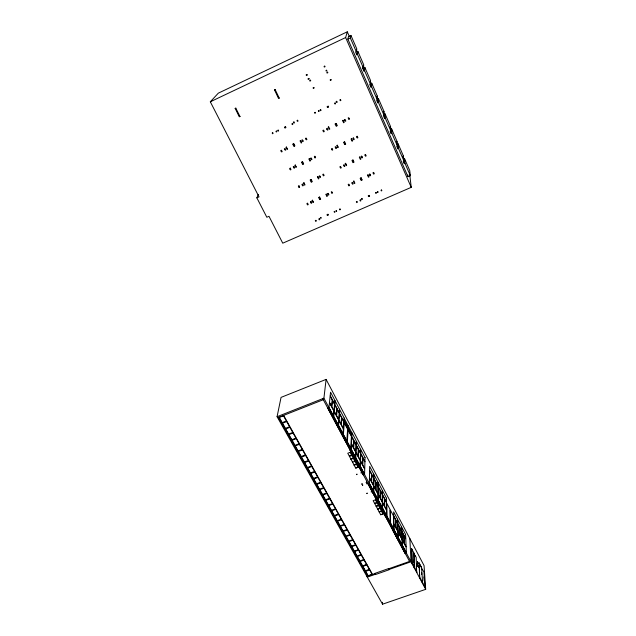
<?xml version="1.0" encoding="UTF-8"?>
<svg xmlns="http://www.w3.org/2000/svg" width="636" height="636" viewBox="0 0 636 636"><rect width="100%" height="100%" fill="white"/><g stroke="black" fill="none" stroke-linecap="round" stroke-linejoin="round"><path stroke-width="0.95" d="M377.935 499.451L377.943 494.029L373.857 486.317L373.801 491.692L377.935 499.451L376.584 499.944L372.45 492.192L373.801 491.692M378.205 499.968L378.221 494.546L382.276 502.178L382.3 507.655L380.956 508.148L376.862 500.46L378.205 499.968L382.3 507.655M378.428 102.444L378.452 98.652L377.776 98.962L377.744 102.762L378.428 102.444L384.088 115.442L383.405 115.744L384.526 118.312L385.209 118.002L385.09 113.916L384.422 114.218L384.526 118.312M373.523 491.167L373.578 485.801L369.452 478.018L369.357 483.336L373.523 491.167L372.171 491.668L367.998 483.845L369.357 483.336M377.744 102.762L376.607 100.162L377.291 99.844L377.339 96.108L371.718 83.181L371.042 83.491L370.86 86.981L371.551 86.663L371.718 83.181M366.885 564.768L362.965 566.438L365.446 570.842L369.349 569.18M369.619 569.943L365.708 571.319L368.172 575.707L372.068 574.332L369.619 569.665M364.134 559.847L360.207 561.524L362.695 565.953L366.614 564.283M361.375 554.902L357.432 556.58L359.936 561.039L363.864 559.362M364.579 474.377L364.722 469.114L360.517 461.187L360.334 466.395L364.579 474.377L363.22 474.885L358.974 466.911L360.334 466.395M358.593 549.925L354.642 551.611L357.162 556.095L361.097 554.409M360.048 465.862L360.238 460.655L355.993 452.657L355.763 457.809L360.048 465.862L358.68 466.371L354.395 458.325L355.763 457.809M355.476 457.268L355.707 452.117L351.422 444.047L351.151 449.135L355.476 457.268L354.101 457.785L349.776 449.66M351.636 432.329L351.446 435.763L344.267 422.169L344.505 418.806L351.636 432.329L350.301 432.846M352.018 432.933L351.819 436.598L356.041 444.588L356.208 440.875L352.018 432.933L350.682 433.442M370.86 86.981L369.707 84.35L370.398 84.032L370.589 80.589L364.881 67.48L364.205 67.798L363.879 70.978L364.571 70.66L364.881 67.48M343.838 423.02L343.957 421.231L349.283 431.311L348.87 431.47M363.879 70.978L362.711 68.306L363.402 67.98L363.744 64.856L357.957 51.564L357.273 51.882L356.796 54.744L357.488 54.418L357.957 51.564M362.711 68.306L362.886 66.74M425.691 589.341L323.915 398.184L326.101 379.39L281.056 397.381L277.073 416.699L382.546 604.2L425.691 589.341L424.053 565.587L326.101 379.39M356.796 54.744L355.611 52.033L356.303 51.699L356.796 48.9L350.929 35.417L348.528 36.554L347.852 39.106L408.002 176.681L410.339 175.655L409.727 170.52L404.472 158.459L403.82 158.746L404.321 163.667L404.989 163.373L404.472 158.459M356.303 51.699L350.309 37.937L350.929 35.417M411.238 187.342L345.634 37.548L347.288 31.8L218.315 93.166L210.309 101.784L259.027 196.874L256.857 197.844L266.826 217.25L268.98 216.296L282.75 243.183L411.238 187.342L409.791 175.123M256.857 197.844L258.367 194.409M274.529 89.907L278.536 98.453L279.291 98.031M274.474 89.994L275.237 89.573M235.193 108.406L239.295 116.825L240.058 116.396M235.113 108.51L235.884 108.08M210.309 101.784L345.634 37.548M347.852 39.106L350.309 37.937M377.339 96.108L376.671 96.41L377.776 98.962M344.672 120.411L345.396 120.085L345.825 121.015L345.189 121.309L344.37 119.743L344.911 119.496L345.213 120.164M348.472 118.678L349.132 118.376L349.506 119.202L348.846 119.504L348.17 117.97L348.727 117.716L349.045 118.415M305.892 139.006L306.536 138.712L306.926 139.523L306.274 139.817L305.574 138.314L306.131 138.068L306.457 138.751M323.883 130.929L323.231 131.231L322.85 130.412L323.501 130.118L324.193 131.628L323.637 131.883L323.319 131.191M327.643 129.219L326.928 129.545L326.499 128.615L327.127 128.329L327.953 129.879L327.421 130.126L327.111 129.458M281.804 151.018L281.16 151.312L280.77 150.509L281.414 150.215L282.122 151.702L281.581 151.948L281.247 151.273M285.492 149.341L284.785 149.659L284.34 148.752L284.96 148.466L285.803 149.985L285.286 150.223L284.968 149.579M383.333 111.705L383.993 111.403L378.452 98.652M353.179 138.871L353.807 138.584M357.519 136.915L356.86 137.209L357.233 138.02L357.885 137.726L357.209 136.223L356.653 136.478L356.963 137.161M310.94 158.817L311.56 158.531L311.99 159.437L311.37 159.716L310.63 158.165L311.155 157.935L311.465 158.579M315.202 156.893L314.558 157.187L314.939 157.982L315.583 157.688L314.884 156.218L314.335 156.464L314.653 157.14M331.873 149.5L332.517 149.206L332.143 148.403L331.491 148.697L332.191 150.183L332.739 149.929L332.421 149.253M336.166 147.56L335.546 147.846L335.116 146.932L335.744 146.654L336.476 148.212L335.943 148.45L335.641 147.798M290.064 169.232L290.7 168.945M293.665 167.61L294.285 167.332M389.9 126.787L390.56 126.484L385.09 113.916M391.641 128.965L391.895 133.337L391.22 133.639L390.981 129.267L391.641 128.965L397.039 141.367L397.397 145.97L396.729 146.272L397.81 148.76L398.486 148.466L398.104 143.816L397.444 144.11L397.81 148.76M390.56 126.484L390.79 130.809L390.114 131.119L391.22 133.639M361.455 157.06L362.083 156.782M365.764 155.136L365.112 155.423L365.477 156.225L366.129 155.931L365.462 154.453L364.905 154.707L365.215 155.383M397.039 141.367L396.379 141.661L397.444 144.11M319.487 176.657L320.107 176.379L320.528 177.269L319.908 177.539L319.185 176.021L319.701 175.79L320.011 176.426M323.724 174.765L323.08 175.051L323.454 175.838L324.098 175.552L323.406 174.105L322.857 174.344L323.175 175.011M340.276 167.506L340.928 167.22L340.554 166.425L339.91 166.719L340.594 168.174L341.142 167.928L340.824 167.26M344.553 165.599L343.925 165.877L343.512 164.986L344.14 164.708L344.847 166.242L344.322 166.473L344.028 165.837M298.737 186.897L299.373 186.618M302.323 185.299L302.927 185.028M398.104 143.816L403.423 156.043L402.771 156.337L403.82 158.746M369.588 174.94L370.216 174.669M373.873 173.048L373.229 173.342L373.578 174.121L374.23 173.835L373.57 172.388L373.022 172.626L373.324 173.294M327.89 194.203L328.502 193.932L328.923 194.807L328.311 195.077L327.596 193.583L328.112 193.352L328.407 193.98M332.095 192.35L331.459 192.629L331.825 193.4L332.461 193.121L331.785 191.698L331.245 191.937L331.555 192.589M348.552 185.211L349.188 184.925L348.83 184.154L348.186 184.432L348.854 185.871L349.403 185.625L349.092 184.973M352.797 183.335L352.177 183.613L351.764 182.731L352.384 182.46L353.083 183.963L352.567 184.194L352.272 183.566M403.423 156.043L403.916 160.916L403.248 161.21L404.321 163.667M307.268 204.275L307.904 203.997M310.829 202.701L311.433 202.439M277.073 416.707L323.915 398.184M323.287 399.718L278.409 417.455L367.624 576.184M327.604 407.811L363.569 475.259M346.747 426.112L348.083 425.595M349.363 456.171L351.684 455.289L349.41 456.258M350.961 459.152L353.274 458.27L351.008 459.24M352.551 462.118L354.912 461.331M354.133 465.083L356.446 464.208M354.18 465.17L356.494 464.296M355.715 468.032L358.02 467.166M368.061 483.694L405.402 553.725M374.66 503.426L376.933 502.591M374.707 503.513L376.981 502.678M376.178 506.256L378.452 505.421M376.226 506.343L378.492 505.509M377.689 509.078L379.954 508.251M377.736 509.166L380.002 508.331M382.57 508.172L381.234 508.657L385.289 516.273L386.632 515.788L386.561 510.263L382.546 502.694L382.57 508.172L386.632 515.788M379.191 511.893L381.457 511.066M379.239 511.972L381.505 511.145M380.694 514.691L382.959 513.872M394.082 529.78L392.754 530.257L396.713 537.69L398.033 537.213L397.866 531.561L393.946 524.167L394.082 529.78L398.033 537.213M398.303 537.714L396.975 538.183L400.903 545.553L402.222 545.084L402.016 539.376L398.128 532.054L398.303 537.714L402.222 545.084M402.485 545.577L401.165 546.046L405.06 553.344L406.372 552.875L406.134 547.127L402.278 539.869L402.485 545.577L406.372 552.875M411.699 548.796L412.072 563.766L411.699 548.796L413.861 552.899L414.282 567.924M416.66 572.384L416.183 557.287L413.567 553.185L415.364 556.572M366.924 576.431L374.835 573.648M388.668 568.783L410.625 561.055L409.52 561.429L322.722 398.653M367.306 577.114L375.216 574.34M389.049 569.474L410.999 561.755L409.87 538.62M419.156 562.932L419.704 578.1L419.156 562.932L421.565 567.487L422.63 582.751L424.991 587.195L424.617 587.33M417.892 566.501L416.874 563.536L418.575 567.32L416.906 564.172M414.37 568.083L413.941 553.058M421.565 567.487L418.79 563.059M421.278 567.773L423.958 572.026L424.991 587.195M422.169 582.727L422.543 582.592L420.086 577.973M278.822 417.288L368.005 576.049M283.632 415.388L372.497 574.467M358.585 550.196L361.089 554.687M361.367 555.18L363.864 559.64M364.134 560.125L366.614 564.569M366.885 565.046L369.349 569.466M412.454 563.631L414.664 567.789M414.752 567.948L417.041 572.249M343.917 419.967L351.239 433.839M343.901 420.412L350.865 433.593M411.325 548.932L412.192 550.569M417.788 562.335L417.399 561.596M417.478 562.9L417.868 563.639M235.805 108.184L239.987 116.499M285.031 126.993L285.413 127.788M293.236 143.951L293.617 144.73M294.007 145.334L294.381 146.105M302.076 162.005L302.442 162.768M302.744 163.396L303.118 164.16M310.678 179.789L311.044 180.544M311.338 181.157L311.704 181.912M319.145 197.287L319.503 198.027M319.797 198.631L320.154 199.37M327.468 214.491L327.818 215.222M275.181 89.66L279.244 98.127M302.696 140.469L302.378 139.809L301.854 140.047L302.172 140.707L302.879 140.381L303.316 141.295L302.688 141.582L302.251 140.667M336.333 125.133L336.698 125.92M344.148 142.13L344.505 142.909M344.799 143.545L345.157 144.324M352.487 160.256L352.837 161.027M353.131 161.655L353.481 162.419M360.684 178.088L361.033 178.843M361.312 179.455L361.661 180.211M368.745 195.618L369.087 196.365M327.635 106.435L328.001 107.238M335.585 123.726L335.951 124.521M356.502 50.109L357.273 51.882M363.442 66.049L364.205 67.798M370.287 81.766L371.042 83.491M383.691 112.54L384.422 114.218M390.258 127.613L390.981 129.267M357.488 54.418L363.402 67.98M364.571 70.66L370.398 84.032M371.551 86.663L377.291 99.844M385.209 118.002L390.79 130.809M391.895 133.337L397.397 145.97M398.486 148.466L403.916 160.916M404.989 163.373L410.339 175.655M347.288 31.8L349.267 36.339M407.811 174.964L408.002 176.681M423.91 576.892L424.164 580.692M421.581 572.495L421.7 574.388M421.501 572.344L421.62 574.228M417.661 562.089L417.741 563.393M417.582 561.795L417.677 563.44M417.788 565.269L417.828 565.913M416.636 563.615L416.667 564.259M416.286 565.833L416.548 570.508M413.949 560.3L414.06 562.248M413.869 560.141L413.972 562.089M383.993 111.403L384.088 115.442M382.538 602.276L382.546 604.2M377.967 486.453L377.951 493.639L376.043 490.054L376.091 482.899L377.967 486.453M377.983 482.168L377.967 486.079L373.936 478.447L373.976 474.575L377.983 482.168M378.237 486.961L378.221 494.156L380.113 497.726L380.105 490.499L378.237 486.961M378.245 482.676L378.237 486.588L382.236 494.156L382.22 490.205L378.245 482.676M375.82 482.382L375.773 489.537L373.857 485.936L373.928 478.813L375.82 482.382M373.658 478.296L373.586 485.419L371.663 481.802L371.766 474.71L373.658 478.296M373.706 474.058L373.666 477.93L369.596 470.227L369.659 466.395L373.706 474.058M371.488 474.194L371.384 481.277L369.46 477.644L369.588 470.592L371.488 474.194M364.921 461.768L364.738 468.74L362.782 465.059L362.989 458.119L364.921 461.768M365.032 457.618L364.937 461.41L360.787 453.563L360.922 449.811L365.032 457.618M362.711 457.594L362.496 464.526L360.533 460.822L360.779 453.921L362.711 457.594M360.493 453.396L360.246 460.289L358.275 456.568L358.545 449.708L360.493 453.396M360.644 449.286L360.509 453.031L356.327 445.12L356.486 441.408L360.644 449.286M358.267 449.175L357.989 456.028L356.009 452.299L356.311 445.47L358.267 449.175M356.025 444.938L355.723 451.759L353.727 447.998L354.061 441.217L356.025 444.938M353.775 440.684L353.441 447.458L351.438 443.69L351.803 436.948L353.775 440.684M351.414 436.344L350.762 448.285L347.343 441.861L348.075 430.023L351.414 436.344M347.598 429.117L346.851 440.939L343.408 434.46L344.227 422.741L347.598 429.117M343.353 428.855L343.003 433.832L338.567 425.5L338.964 420.579L343.353 428.855M343.853 421.899L343.384 428.497L341.341 424.649L341.834 418.091L343.853 421.899M344.132 417.971L343.877 421.557L339.545 413.368L339.839 409.823L344.132 417.971M341.548 417.534L341.047 424.093L338.988 420.229L339.521 413.71L341.548 417.534M338.67 420.014L338.265 424.935L333.781 416.524L334.234 411.659L338.67 420.014M339.226 413.154L338.694 419.673L336.635 415.785L337.191 409.306L339.226 413.154M339.545 409.274L339.258 412.812L334.886 404.552L335.212 401.054L339.545 409.274M336.897 408.749L336.333 415.221L334.266 411.317L334.854 404.886L336.897 408.749M333.932 411.095L333.479 415.952L328.963 407.453L329.456 402.668L333.932 411.095M334.56 404.321L333.964 410.753L331.881 406.833L332.509 400.442L334.56 404.321M334.918 400.497L334.592 403.995L330.187 395.648L330.545 392.197L334.918 400.497M332.215 399.877L331.587 406.269L329.488 402.326L330.148 395.982L332.215 399.877M306.965 74.507L306.147 74.889L306.473 75.589L307.283 75.207L306.965 74.507M324.75 66.136L324.05 66.462L324.32 67.066L325.02 66.74L324.75 66.136M308.897 78.411L307.975 78.84L308.285 79.516L309.215 79.087L308.897 78.411M326.602 70.23L325.934 70.54L326.196 71.113L326.864 70.803L326.602 70.23M310.463 80.176L309.676 80.541L309.939 81.106L310.726 80.74L310.463 80.176M327.596 72.138L326.801 72.512L327.063 73.084L327.858 72.711L327.596 72.138M313.85 87.49L313.063 87.863L313.317 88.42L314.105 88.054L313.85 87.49M330.935 79.516L330.148 79.882L330.402 80.454L331.197 80.08L330.935 79.516M336.754 101.299L336.11 101.593L336.547 102.539L337.183 102.245L336.754 101.299M340.514 99.566L339.847 99.868L340.228 100.711L340.896 100.401L340.514 99.566M293.959 121.961L293.331 122.255L293.776 123.185L294.404 122.891L293.959 121.961M297.648 120.26L296.988 120.562L297.386 121.389L298.038 121.086L297.648 120.26M315.09 112.349L314.534 112.604L314.86 113.311L315.416 113.049L315.09 112.349M318.89 110.6L318.35 110.847L318.668 111.515L319.2 111.268L318.89 110.6M320.679 109.646L320.139 109.893L320.512 110.696L321.045 110.449L320.679 109.646M328.168 106.188L327.095 106.681L327.468 107.492L328.542 106.991L328.168 106.188M335.156 102.968L334.615 103.215L334.981 104.026L335.522 103.779L335.156 102.968M278.21 130.142L277.686 130.38L278.067 131.167L278.6 130.929L278.21 130.142M285.564 126.755L284.507 127.24L284.888 128.027L285.946 127.542L285.564 126.755M292.409 123.599L291.876 123.845L292.258 124.632L292.783 124.394L292.409 123.599M272.741 132.789L272.192 133.043L272.526 133.735L273.075 133.481L272.741 132.789M276.461 131.072L275.937 131.318L276.262 131.978L276.787 131.739L276.461 131.072M328.669 126.882L328.136 127.128L328.502 127.916L329.035 127.669L328.669 126.882M336.118 123.479L335.053 123.972L335.418 124.759L336.484 124.274L336.118 123.479M343.058 120.315L342.518 120.562L342.884 121.357L343.424 121.11L343.058 120.315M286.454 147.051L285.938 147.29L286.311 148.061L286.836 147.822L286.454 147.051M293.76 143.712L292.711 144.197L293.093 144.968L294.142 144.491L293.76 143.712M300.566 140.612L300.041 140.85L300.415 141.629L300.939 141.391L300.566 140.612M329.424 128.281L328.892 128.528L329.257 129.315L329.79 129.068L329.424 128.281M336.865 124.887L335.8 125.371L336.166 126.166L337.231 125.674L336.865 124.887M343.806 121.722L343.265 121.969L343.631 122.764L344.163 122.517L343.806 121.722M287.226 148.419L286.709 148.657L287.082 149.428L287.607 149.19L287.226 148.419M294.532 145.095L293.482 145.572L293.856 146.344L294.905 145.867L294.532 145.095M301.329 141.995L300.804 142.233L301.178 143.013L301.703 142.774L301.329 141.995M337.279 145.231L336.754 145.469L337.112 146.24L337.637 146.002L337.279 145.231M344.68 141.892L343.615 142.369L343.981 143.148L345.038 142.671L344.68 141.892M351.573 138.775L351.04 139.022L351.398 139.801L351.931 139.562L351.573 138.775M353.409 137.972L352.877 138.211L353.592 139.785L354.228 139.507L353.409 137.972M295.335 165.042L294.818 165.281L295.191 166.044L295.708 165.805L295.335 165.042M302.593 161.767L301.551 162.244L301.925 163.007L302.967 162.538L302.593 161.767M309.358 158.722L308.834 158.952L309.199 159.723L309.724 159.485L309.358 158.722M293.848 166.441L293.228 166.719L294.078 168.206L294.595 167.976L293.848 166.441M290.318 168.158L289.682 168.445L290.39 169.899L290.938 169.661L290.318 168.158M337.939 146.646L337.406 146.884L337.764 147.655L338.296 147.417L337.939 146.646M345.332 143.307L344.275 143.784L344.632 144.563L345.69 144.086L345.332 143.307M352.225 140.198L351.692 140.437L352.042 141.224L352.575 140.977L352.225 140.198M296.01 166.433L295.494 166.664L295.867 167.427L296.384 167.189L296.01 166.433M303.269 163.158L302.227 163.627L302.593 164.39L303.634 163.921L303.269 163.158M310.026 160.113L309.501 160.351L309.867 161.115L310.392 160.884L310.026 160.113M345.658 163.309L345.133 163.539L345.491 164.303L346.016 164.072L345.658 163.309M353.012 160.026L351.962 160.495L352.312 161.258L353.37 160.789L353.012 160.026M359.865 156.965L359.332 157.203L359.682 157.974L360.215 157.736L359.865 156.965M361.685 156.178L361.161 156.416L361.86 157.959L362.488 157.68L361.685 156.178M303.984 182.778L303.467 183.009L303.833 183.756L304.35 183.526L303.984 182.778M311.195 179.559L310.161 180.02L310.527 180.775L311.56 180.314L311.195 179.559M317.913 176.562L317.396 176.792L317.754 177.547L318.278 177.317L317.913 176.562M302.498 184.154L301.893 184.424L302.72 185.887L303.237 185.656L302.498 184.154M346.31 164.692L345.777 164.931L346.135 165.694L346.66 165.455L346.31 164.692M353.656 161.417L352.598 161.886L352.956 162.649L354.006 162.18L353.656 161.417M360.501 158.364L359.968 158.603L360.318 159.366L360.851 159.135L360.501 158.364M298.992 185.839L298.356 186.125L299.063 187.556L299.604 187.318L298.992 185.839M304.652 184.146L304.135 184.376L304.501 185.124L305.018 184.893L304.652 184.146M311.855 180.926L310.821 181.387L311.187 182.142L312.22 181.681L311.855 180.926M318.572 177.937L318.056 178.167L318.413 178.923L318.93 178.692L318.572 177.937M353.902 181.077L353.385 181.316L353.727 182.063L354.252 181.832L353.902 181.077M361.208 177.857L360.159 178.319L360.509 179.074L361.558 178.613L361.208 177.857M368.013 174.852L367.489 175.083L367.831 175.838L368.355 175.608L368.013 174.852M369.826 174.073L369.301 174.312L369.993 175.83L370.613 175.552L369.826 174.073M312.491 200.221L311.974 200.451L312.34 201.183L312.848 200.96L312.491 200.221M319.654 197.057L318.628 197.51L318.986 198.249L320.011 197.796L319.654 197.057M326.332 194.115L325.815 194.338L326.173 195.085L326.689 194.855L326.332 194.115M311.012 201.572L310.408 201.843L311.227 203.281L311.735 203.051L311.012 201.572M354.538 182.445L354.014 182.675L354.363 183.43L354.888 183.2L354.538 182.445M361.836 179.225L360.795 179.686L361.137 180.441L362.186 179.98L361.836 179.225M368.642 176.228L368.117 176.458L368.459 177.213L368.983 176.983L368.642 176.228M307.53 203.234L306.894 203.512L307.586 204.919L308.126 204.681L307.53 203.234M313.143 201.564L312.634 201.787L312.992 202.526L313.5 202.304L313.143 201.564M320.305 198.408L319.28 198.861L319.638 199.593L320.663 199.14L320.305 198.408M326.976 195.467L326.459 195.689L326.817 196.429L327.333 196.206L326.976 195.467M362.011 198.567L361.494 198.79L361.836 199.529L362.353 199.299L362.011 198.567M369.27 195.395L368.228 195.848L368.57 196.588L369.611 196.134L369.27 195.395M376.027 192.438L375.502 192.668L375.844 193.416L376.369 193.185L376.027 192.438M377.832 191.674L377.307 191.905L377.593 192.533L378.11 192.303L377.832 191.674M381.552 190.013L381.004 190.259L381.298 190.911L381.846 190.673L381.552 190.013M360.501 199.919L359.881 200.181L360.286 201.048L360.898 200.785L360.501 199.919M320.854 217.377L320.345 217.599L320.703 218.331L321.212 218.108L320.854 217.377M327.977 214.268L326.96 214.714L327.309 215.445L328.327 215L327.977 214.268M334.608 211.375L334.099 211.597L334.449 212.329L334.957 212.106L334.608 211.375M336.38 210.627L335.864 210.85L336.158 211.462L336.675 211.239L336.38 210.627M340.029 208.998L339.497 209.228L339.799 209.872L340.34 209.642L340.029 208.998M356.963 201.58L356.327 201.858L356.685 202.622L357.321 202.343L356.963 201.58M315.925 220.342L315.297 220.613L315.663 221.36L316.291 221.09L315.925 220.342M319.383 218.705L318.787 218.967L319.2 219.818L319.805 219.555L319.383 218.705M283.473 415.801L279.299 417.447L282.217 422.646L286.383 421.008L283.473 415.801M286.693 421.573L282.535 423.21L285.437 428.378L289.587 426.748L286.693 421.573M289.905 427.305L285.747 428.934L288.633 434.07L292.775 432.448L289.905 427.305M293.085 433.013L288.943 434.627L291.813 439.73L295.947 438.125L293.085 433.013M296.257 438.673L292.123 440.279L294.969 445.351L299.095 443.753L296.257 438.673M299.405 444.31L295.279 445.908L298.109 450.948L302.227 449.358L299.405 444.31M302.529 449.906L298.419 451.488L301.233 456.505L305.336 454.923L302.529 449.906M305.638 455.471L301.536 457.046L304.334 462.03L308.428 460.456L305.638 455.471M308.73 461.005L304.636 462.571L307.419 467.516L311.505 465.957L308.73 461.005M311.807 466.498L307.721 468.056L310.479 472.977L314.558 471.427L311.807 466.498M350.134 452.387L347.773 453.245L355.747 468.152L358.06 467.277L350.094 452.363M314.86 471.968L310.781 473.51L313.532 478.407L317.595 476.865L314.86 471.968M317.897 477.398L313.826 478.932L316.561 483.797L320.616 482.271L317.897 477.398M320.918 482.796L316.855 484.322L319.574 489.163L323.621 487.637L320.918 482.796M356.923 474.186L356.756 474.631L356.923 474.186M361.304 472.54L361.129 472.985L361.304 472.54M323.915 488.17L319.868 489.688L322.563 494.49L326.602 492.98L323.915 488.17M326.896 493.504L322.857 495.015L325.537 499.793L329.575 498.29L326.896 493.504M362.059 483.758L361.884 484.195L362.059 483.758M366.423 482.136L366.249 482.573L366.423 482.136M362.727 484.998L362.552 485.435L362.727 484.998M367.083 483.376L366.908 483.805L367.083 483.376M329.861 498.807L325.831 500.309L328.502 505.056L332.525 503.569L329.861 498.807M332.811 504.086L328.788 505.572L331.443 510.295L335.45 508.816L332.811 504.086M367.099 493.154L366.924 493.584L367.099 493.154M371.448 491.541L371.273 491.978L371.448 491.541M335.736 509.325L331.73 510.811L334.361 515.502L338.368 514.031L335.736 509.325M375.463 499.84L373.149 500.659L380.726 514.81L382.991 513.983L375.431 499.824M338.654 514.54L334.647 516.011L337.271 520.677L341.27 519.215L338.654 514.54M341.548 519.723L337.557 521.186L340.165 525.829L344.148 524.374L341.548 519.723M344.434 524.875L340.443 526.33L343.035 530.941L347.01 529.494L344.434 524.875M347.296 530.003L343.321 531.442L345.897 536.029L349.864 534.59L347.296 530.003M350.142 535.091L346.175 536.53L348.735 541.093L352.694 539.662L350.142 535.091M352.972 540.155L349.013 541.586L351.557 546.117L355.508 544.702L352.972 540.155M355.786 545.195L351.835 546.61L354.363 551.118L358.307 549.711L355.786 545.195M388.556 568.576L374.723 573.449L375.351 574.586L389.184 569.721L388.556 568.576M390.138 522.251L386.99 516.337L386.831 503.338L389.916 509.174L390.138 522.251M393.716 528.977L390.591 523.094L390.353 510.008L393.414 515.796L393.716 528.977M382.276 501.796L380.392 498.242L380.376 491.008L382.236 494.538L382.276 501.796M384.422 505.843L382.546 502.305L382.506 495.039L384.359 498.545L384.422 505.843M386.561 509.873L384.693 506.351L384.629 499.053L386.473 502.543L386.561 509.873M395.767 527.228L393.938 523.77L393.756 516.329L395.568 519.755L395.767 527.228M397.858 531.155L396.029 527.721L395.831 520.248L397.635 523.659L397.858 531.155M399.933 535.075L398.12 531.656L397.89 524.144L399.686 527.538L399.933 535.075M402 538.978L400.195 535.568L399.941 528.031L401.729 531.41L402 538.978M404.067 542.858L402.262 539.463L401.984 531.895L403.765 535.258L404.067 542.858M406.118 546.722L404.321 543.343L404.019 535.743L405.792 539.097L406.118 546.722M386.418 498.179L382.482 490.714L382.506 494.665L386.465 502.162L386.418 498.179M397.5 519.183L393.652 511.893L393.748 515.939L397.619 523.269L397.5 519.183M401.562 526.902L397.754 519.676L397.882 523.754L401.714 531.02L401.562 526.902M405.601 534.55L401.825 527.387L401.968 531.505L405.776 538.7L405.601 534.55"/></g></svg>
